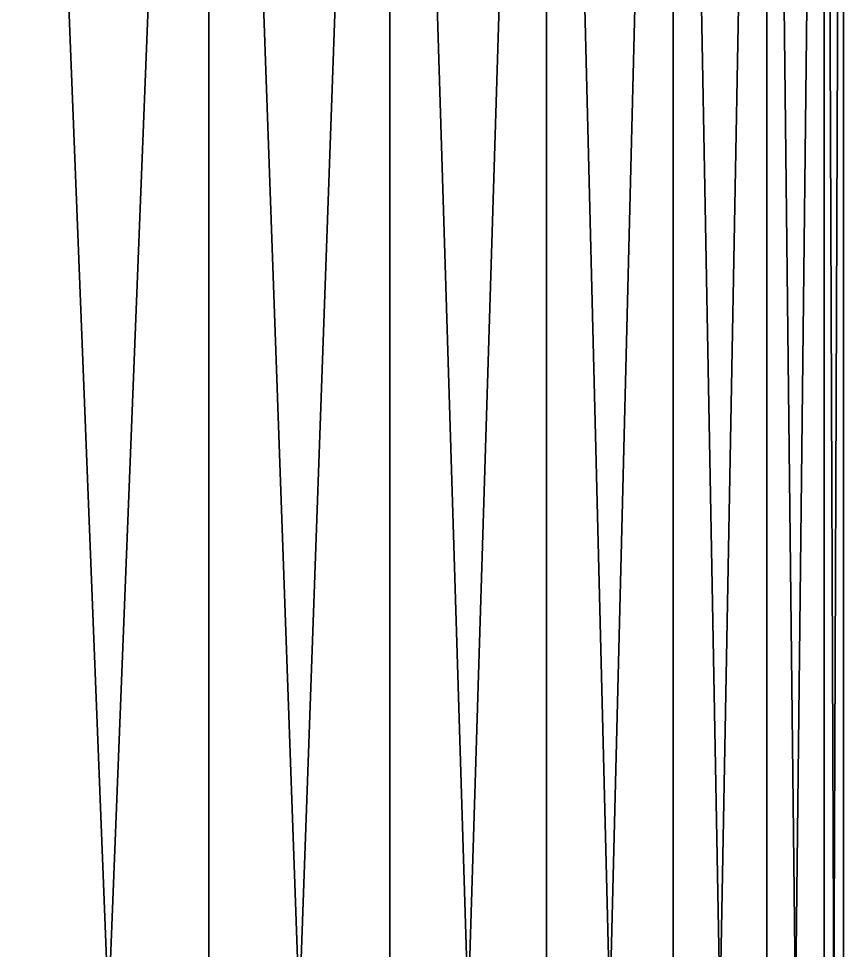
# Model space of a CAD drawing. Header units: metres. Extents: x -1.48 to 1.48, y -3.04 to 2.
# Drawn here: x 0.1751 to 0.5, y 1.0234 to 1.3903 of the extents above; entities that cross this region are included whole.
import ezdxf

# ---------------------------------------------------------------- set-up
doc = ezdxf.new("R2010")
doc.units = ezdxf.units.M

msp = doc.modelspace()

# ---------------------------------------------------------------- linework, layer by layer
at = {"layer": 'Cylinder'}
for points in [[(0.25, 0, -0.43301), (0.17101, 2, -0.46985), (0.17101, 0, -0.46985)], [(0.25, 0, -0.43301), (0.25, 2, -0.43301), (0.17101, 2, -0.46985)], [(0.17101, 0, 0.46985), (0.25, 2, 0.43301), (0.25, 0, 0.43301)], [(0.17101, 0, 0.46985), (0.17101, 2, 0.46985), (0.25, 2, 0.43301)], [(0.32139, 0, -0.38302), (0.25, 2, -0.43301), (0.25, 0, -0.43301)], [(0.32139, 0, -0.38302), (0.32139, 2, -0.38302), (0.25, 2, -0.43301)], [(0.25, 0, 0.43301), (0.32139, 2, 0.38302), (0.32139, 0, 0.38302)], [(0.25, 0, 0.43301), (0.25, 2, 0.43301), (0.32139, 2, 0.38302)], [(0.38302, 0, -0.32139), (0.32139, 2, -0.38302), (0.32139, 0, -0.38302)], [(0.38302, 0, -0.32139), (0.38302, 2, -0.32139), (0.32139, 2, -0.38302)], [(0.32139, 0, 0.38302), (0.38302, 2, 0.32139), (0.38302, 0, 0.32139)], [(0.32139, 0, 0.38302), (0.32139, 2, 0.38302), (0.38302, 2, 0.32139)], [(0.43301, 0, -0.25), (0.38302, 2, -0.32139), (0.38302, 0, -0.32139)], [(0.43301, 0, -0.25), (0.43301, 2, -0.25), (0.38302, 2, -0.32139)], [(0.38302, 0, 0.32139), (0.43301, 2, 0.25), (0.43301, 0, 0.25)], [(0.38302, 0, 0.32139), (0.38302, 2, 0.32139), (0.43301, 2, 0.25)], [(0.46985, 0, -0.17101), (0.43301, 2, -0.25), (0.43301, 0, -0.25)], [(0.46985, 0, -0.17101), (0.46984, 2, -0.17101), (0.43301, 2, -0.25)], [(0.43301, 0, 0.25), (0.46984, 2, 0.17101), (0.46985, 0, 0.17101)], [(0.43301, 0, 0.25), (0.43301, 2, 0.25), (0.46984, 2, 0.17101)], [(0.4924, 0, -0.08682), (0.46984, 2, -0.17101), (0.46985, 0, -0.17101)], [(0.4924, 0, -0.08682), (0.4924, 2, -0.08682), (0.46984, 2, -0.17101)], [(0.46985, 0, 0.17101), (0.46984, 2, 0.17101), (0.4924, 2, 0.08682)], [(0.46985, 0, 0.17101), (0.4924, 2, 0.08682), (0.4924, 0, 0.08682)], [(0.5, 0, 0), (0.4924, 2, -0.08682), (0.4924, 0, -0.08682)], [(0.5, 0, 0), (0.5, 2, 0), (0.4924, 2, -0.08682)], [(0.4924, 0, 0.08682), (0.5, 2, 0), (0.5, 0, 0)], [(0.4924, 0, 0.08682), (0.4924, 2, 0.08682), (0.5, 2, 0)]]:
    msp.add_3dface(points, dxfattribs=at)

doc.saveas('drawing.dxf')
